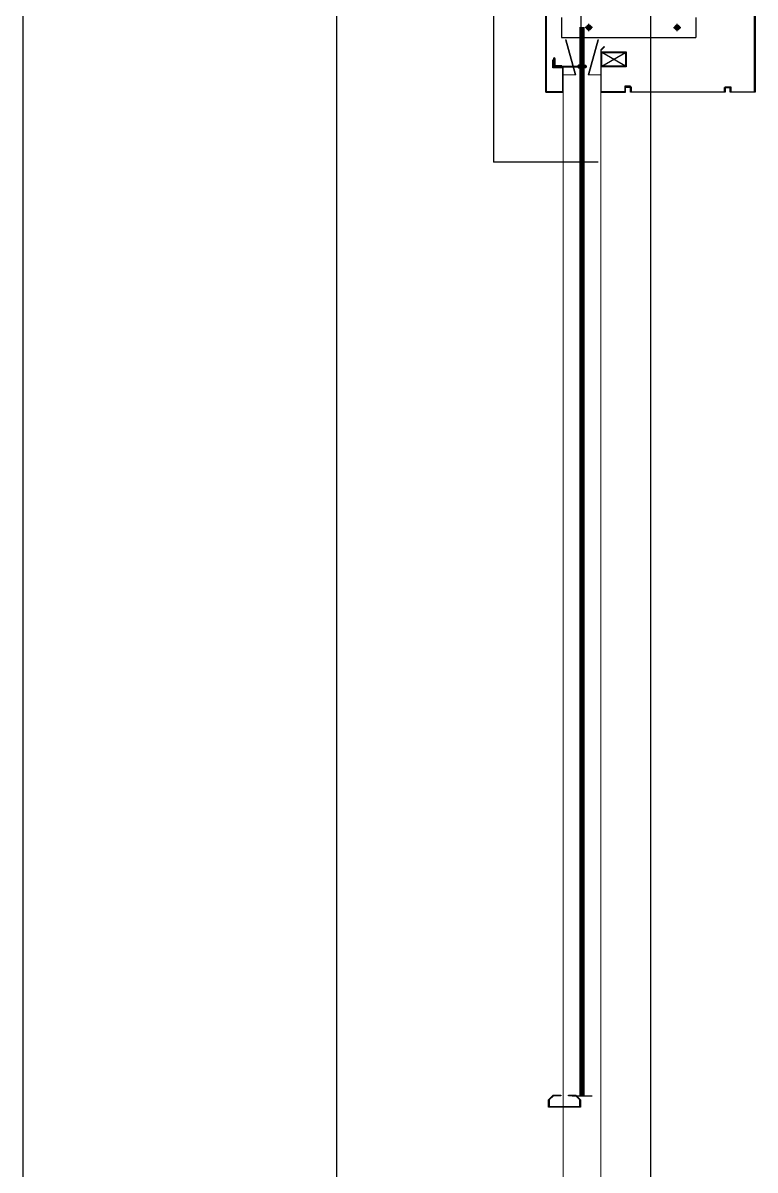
# Model space of a CAD drawing. Header units: millimetres. Extents: x 4754612 to 5801174, y 2368242 to 2777223.
# Drawn here: x 4995213 to 4996263, y 2611305 to 2612949 of the extents above; entities that cross this region are included whole.
import ezdxf

# ---------------------------------------------------------------- set-up
doc = ezdxf.new("R2010")
doc.units = ezdxf.units.MM
doc.header["$LTSCALE"] = 1000
doc.linetypes.add('CEN', pattern=[6.2, 6, -0.1, 0, -0.1])
doc.linetypes.add('CENTERX2', pattern=[101.6, 63.5, -12.7, 12.7, -12.7])
for name, color, linetype in [('(주)하나기공-LEADER', 7, 'Continuous'), ('A-ELE-8', 8, 'Continuous'), ('A-중심선', 10, 'CEN'), ('그라스울판넬', 7, 'Continuous')]:
    doc.layers.add(name, color=color, linetype=linetype)

# ---------------------------------------------------------------- blocks, each defined once
blk = doc.blocks.new('A$C63324B91')
at = {"color": 5}
blk.add_lwpolyline([(17.2, 1.2), (1.2, 1.2), (1.2, 17.2, -1), (2.2, 17.2), (2.2, 2.2), (17.2, 2.2), (17.2, 3.4), (3.4, 3.4), (3.4, 17.2, 1), (0, 17.2), (0, 0), (17.2, 0)], format="xyb", close=True, dxfattribs=at)
at = {"color": 1}
blk.add_lwpolyline([(1.4, 16.9), (1.4, 1.4), (61.9, 1.4), (61.9, 1.9), (1.9, 1.9), (1.9, 16.9)], close=True, dxfattribs=at)

msp = doc.modelspace()

# ---------------------------------------------------------------- linework, layer by layer
at = {"layer": '(주)하나기공-LEADER', "color": 4}
for p, q in [((4995963.3, 2612849.621), (4995963.3, 2613099.621)), ((4995964.157, 2612850.479), (4995964.157, 2613099.621)), ((4995963.3, 2613011.193), (4995963.3, 2612849.621)), ((4996013.39, 2612943.052), (4996013.39, 2611410.413)), ((4996016.782, 2612943.052), (4996016.782, 2611410.413)), ((4995973.157, 2612896.05), (4995974.015, 2612896.05)), ((4995963.3, 2612849.621), (4995988.3, 2612849.621)), ((4995987.443, 2612850.479), (4995964.157, 2612850.479))]:
    msp.add_line(p, q, dxfattribs=at)
at = {"layer": '(주)하나기공-LEADER', "color": 1}
for p, q in [((4995985.586, 2612956.764), (4995985.586, 2612928.193)), ((4996178.443, 2612956.764), (4996178.443, 2612928.193)), ((4995985.586, 2612928.193), (4996178.443, 2612928.193)), ((4996077.443, 2612887.193), (4996043.729, 2612906.621)), ((4996043.729, 2612887.193), (4996077.443, 2612906.621))]:
    msp.add_line(p, q, dxfattribs=at)
at = {"layer": '(주)하나기공-LEADER', "color": 6}
for p, q in [((4996024.872, 2612937.156), (4996024.872, 2612947.801)), ((4996151.482, 2612937.156), (4996151.482, 2612947.801)), ((4996030.194, 2612942.479), (4996019.549, 2612942.479)), ((4996146.159, 2612942.479), (4996156.804, 2612942.479))]:
    msp.add_line(p, q, dxfattribs=at)
at = {"layer": '(주)하나기공-LEADER', "color": 151, "lineweight": 9}
msp.add_line((4996013.39, 2612943.052), (4996013.39, 2611410.413), dxfattribs=at)
at = {"layer": '(주)하나기공-LEADER', "color": 8, "lineweight": 9}
for p, q in [((4996013.544, 2612943.052), (4996013.544, 2611410.413)), ((4996014.051, 2612943.052), (4996014.051, 2611410.413)), ((4996014.557, 2612943.052), (4996014.557, 2611410.413)), ((4996015.615, 2612943.052), (4996015.615, 2611410.413)), ((4996016.121, 2612943.052), (4996016.121, 2611410.413)), ((4996016.628, 2612943.052), (4996016.628, 2611410.413)), ((4995988.3, 2612874.621), (4995988.3, 2607749.621)), ((4996041.872, 2612874.621), (4996041.872, 2607749.621))]:
    msp.add_line(p, q, dxfattribs=at)
at = {"layer": '(주)하나기공-LEADER', "color": 1, "linetype": 'CENTERX2', "ltscale": 0.0001}
msp.add_line((4996008.004, 2612886.658), (4996022.259, 2612886.658), dxfattribs=at)
at = {"layer": '(주)하나기공-LEADER', "color": 6, "lineweight": 9}
for p, q in [((4996010.511, 2612888.372), (4996010.637, 2612888.505)), ((4996010.511, 2612888.372), (4996010.511, 2612884.986)), ((4996010.511, 2612887.828), (4996010.637, 2612887.695)), ((4996012.091, 2612887.695), (4996010.511, 2612887.695)), ((4996010.511, 2612887.562), (4996010.637, 2612887.695)), ((4996010.511, 2612885.934), (4996010.637, 2612885.8)), ((4996010.511, 2612885.667), (4996010.637, 2612885.8)), ((4996012.091, 2612885.621), (4996010.511, 2612885.621)), ((4996010.511, 2612884.945), (4996010.637, 2612884.812)), ((4996012.091, 2612888.51), (4996010.637, 2612888.51)), ((4996010.637, 2612884.807), (4996010.637, 2612888.51)), ((4996012.091, 2612884.807), (4996010.637, 2612884.807)), ((4996011.018, 2612888.372), (4996011.144, 2612888.505)), ((4996011.018, 2612888.372), (4996011.018, 2612884.986)), ((4996011.018, 2612887.828), (4996011.144, 2612887.695)), ((4996012.597, 2612887.695), (4996011.018, 2612887.695)), ((4996011.018, 2612887.562), (4996011.144, 2612887.695)), ((4996011.018, 2612885.934), (4996011.144, 2612885.8)), ((4996011.018, 2612885.667), (4996011.144, 2612885.8)), ((4996012.597, 2612885.621), (4996011.018, 2612885.621)), ((4996011.018, 2612884.945), (4996011.144, 2612884.812)), ((4996012.597, 2612888.51), (4996011.144, 2612888.51)), ((4996011.144, 2612884.807), (4996011.144, 2612888.51)), ((4996012.597, 2612884.807), (4996011.144, 2612884.807)), ((4996017.575, 2612888.51), (4996019.028, 2612888.51)), ((4996017.575, 2612887.695), (4996019.154, 2612887.695)), ((4996017.575, 2612885.621), (4996019.154, 2612885.621)), ((4996017.575, 2612884.807), (4996019.028, 2612884.807)), ((4996018.081, 2612888.51), (4996019.535, 2612888.51)), ((4996018.081, 2612887.695), (4996019.661, 2612887.695)), ((4996018.081, 2612885.621), (4996019.661, 2612885.621)), ((4996018.081, 2612884.807), (4996019.535, 2612884.807)), ((4996019.028, 2612884.807), (4996019.028, 2612888.51)), ((4996019.154, 2612888.372), (4996019.028, 2612888.505)), ((4996019.154, 2612887.828), (4996019.028, 2612887.695)), ((4996019.154, 2612887.562), (4996019.028, 2612887.695)), ((4996019.154, 2612885.934), (4996019.028, 2612885.8)), ((4996019.154, 2612885.667), (4996019.028, 2612885.8)), ((4996019.154, 2612884.945), (4996019.028, 2612884.812)), ((4996019.154, 2612888.372), (4996019.154, 2612884.986)), ((4996019.535, 2612884.807), (4996019.535, 2612888.51)), ((4996019.661, 2612888.372), (4996019.535, 2612888.505)), ((4996019.661, 2612887.828), (4996019.535, 2612887.695)), ((4996019.661, 2612887.562), (4996019.535, 2612887.695)), ((4996019.661, 2612885.934), (4996019.535, 2612885.8)), ((4996019.661, 2612885.667), (4996019.535, 2612885.8)), ((4996019.661, 2612884.945), (4996019.535, 2612884.812)), ((4996019.661, 2612888.372), (4996019.661, 2612884.986))]:
    msp.add_line(p, q, dxfattribs=at)
at = {"layer": '(주)하나기공-LEADER', "color": 4}
for points in [[(4996263.3, 2613099.621), (4996263.3, 2613099.621), (4996263.3, 2612849.621), (4996227.586, 2612849.621), (4996227.586, 2612856.764), (4996220.443, 2612856.764), (4996220.443, 2612857.621), (4996228.443, 2612857.621), (4996228.443, 2612850.479), (4996262.443, 2612850.479), (4996262.443, 2613099.621), (4996263.3, 2613099.621)], [(4996076.729, 2612850.479), (4996042.729, 2612850.479), (4996042.729, 2612909.977), (4996047.562, 2612914.737), (4996046.961, 2612915.348), (4996041.872, 2612910.336), (4996041.872, 2612849.621), (4996077.586, 2612849.621), (4996077.586, 2612857.621), (4996084.729, 2612857.621), (4996084.729, 2612858.479), (4996076.729, 2612858.479)], [(4995995.663, 2611412.063), (4996006.377, 2611412.063), (4996012.943, 2611405.497), (4996012.943, 2611394.783), (4995967.229, 2611394.783), (4995967.229, 2611405.497), (4995973.795, 2611412.063), (4995984.509, 2611412.063), (4995984.509, 2611411.206), (4995974.15, 2611411.206), (4995968.086, 2611405.142), (4995968.086, 2611395.64), (4996012.086, 2611395.64), (4996012.086, 2611405.142), (4996006.022, 2611411.206), (4995995.663, 2611411.206)]]:
    msp.add_lwpolyline(points, close=True, dxfattribs=at)
for points in [[(4996017.575, 2612943.052), (4996017.575, 2611411.206), (4996029.169, 2611411.206), (4996029.169, 2611410.413), (4996001.003, 2611410.413), (4996001.003, 2611411.206), (4996012.597, 2611411.206), (4996012.597, 2612943.052)], [(4995987.443, 2612850.479), (4995987.443, 2612884.479), (4995973.157, 2612884.479), (4995973.157, 2612896.05)], [(4995988.3, 2612849.621), (4995988.3, 2612885.336), (4995974.015, 2612885.336), (4995974.015, 2612896.05)], [(4996220.443, 2612849.621), (4996084.729, 2612849.621), (4996084.729, 2612856.764), (4996077.586, 2612856.764), (4996077.586, 2612857.621), (4996085.586, 2612857.621), (4996085.586, 2612850.479), (4996219.586, 2612850.479), (4996219.586, 2612856.764), (4996227.586, 2612856.764), (4996227.586, 2612855.907), (4996220.443, 2612855.907), (4996220.443, 2612849.621)]]:
    msp.add_lwpolyline(points, dxfattribs=at)
at = {"layer": '(주)하나기공-LEADER', "color": 8, "lineweight": 9}
for points in [[(4995988.3, 2612874.621), (4996006.157, 2612874.621), (4995992.435, 2612924.811), (4995991.615, 2612924.621), (4996005.294, 2612874.621)], [(4996024.878, 2612874.621), (4996038.557, 2612924.621), (4996037.737, 2612924.811), (4996024.015, 2612874.621), (4996041.872, 2612874.621)]]:
    msp.add_lwpolyline(points, dxfattribs=at)
at = {"layer": '(주)하나기공-LEADER', "color": 1}
for points in [[(4996078.443, 2612886.193), (4996042.729, 2612886.193), (4996042.729, 2612907.621), (4996078.443, 2612907.621)], [(4996077.443, 2612887.193), (4996043.729, 2612887.193), (4996043.729, 2612906.621), (4996077.443, 2612906.621)]]:
    msp.add_lwpolyline(points, close=True, dxfattribs=at)
at = {"layer": '(주)하나기공-LEADER', "color": 5}
for centre, radius in [((4996024.872, 2612942.479), 3.572), ((4996024.872, 2612942.479), 3.054), ((4996151.482, 2612942.479), 3.572), ((4996151.482, 2612942.479), 3.054), ((4996024.872, 2612942.479), 2.158), ((4996151.482, 2612942.479), 2.158)]:
    msp.add_circle(centre, radius, dxfattribs=at)
at = {"layer": '(주)하나기공-LEADER', "color": 6}
for centre, start, end in [((4996010.645, 2612886.806), 76.611821, 185.262873), ((4996010.645, 2612886.511), 174.737127, 283.388179)]:
    msp.add_arc(centre, 1.609, start, end, dxfattribs=at)
at = {"layer": '(주)하나기공-LEADER', "color": 6, "lineweight": 9}
for centre, start, end in [((4996019.527, 2612886.806), 354.737127, 103.388179), ((4996019.527, 2612886.511), 256.611821, 5.262873)]:
    msp.add_arc(centre, 1.609, start, end, dxfattribs=at)
at = {"layer": 'A-ELE-8'}
for p, q in [((4996113.3, 2616399.621), (4996113.3, 2607749.621)), ((4995213.3, 2616372.839), (4995213.3, 2607749.621))]:
    msp.add_line(p, q, dxfattribs=at)
at = {"layer": 'A-중심선', "ltscale": 5}
msp.add_line((4995663.3, 2560495.412), (4995663.3, 2645427.791), dxfattribs=at)
at = {"layer": '그라스울판넬'}
for p, q in [((4996013.3, 2616399.621), (4996013.3, 2612749.621)), ((4995888.3, 2616372.839), (4995888.3, 2612749.621)), ((4996038.3, 2612749.621), (4995888.3, 2612749.621))]:
    msp.add_line(p, q, dxfattribs=at)

# ---------------------------------------------------------------- block references
at = {"layer": '(주)하나기공-LEADER', "xscale": 0.7142857142853871, "yscale": 0.7142857142853871, "zscale": 0.7142857142853871}
msp.add_blockref('A$C63324B91', (4995974.015, 2612885.336), dxfattribs=at)

doc.saveas('drawing.dxf')
